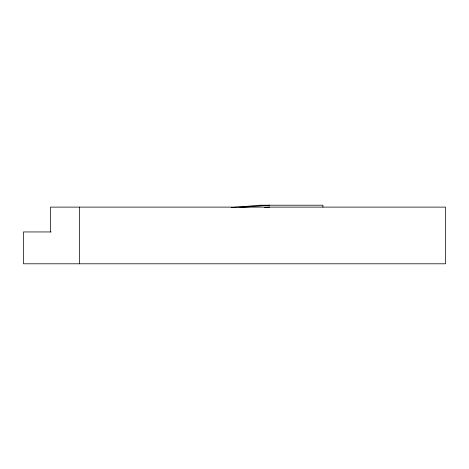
<?xml version="1.0" encoding="UTF-8"?>
<svg xmlns="http://www.w3.org/2000/svg" width="469" height="469" viewBox="0 0 469 469"><rect width="100%" height="100%" fill="white"/><g stroke="black" fill="none" stroke-linecap="round" stroke-linejoin="round"><path stroke-width="0.7" d="M231.129 207.55L260.342 205.205L322.936 205.205L322.936 207.116M239.876 207.527L269.646 205.205M264.563 207.509L269.646 207.116M51.103 231.95L23.45 231.95L23.45 263.795L445.55 263.795L445.55 207.116L50.482 207.116L50.482 231.95M79.613 207.116L79.613 263.795"/></g></svg>
